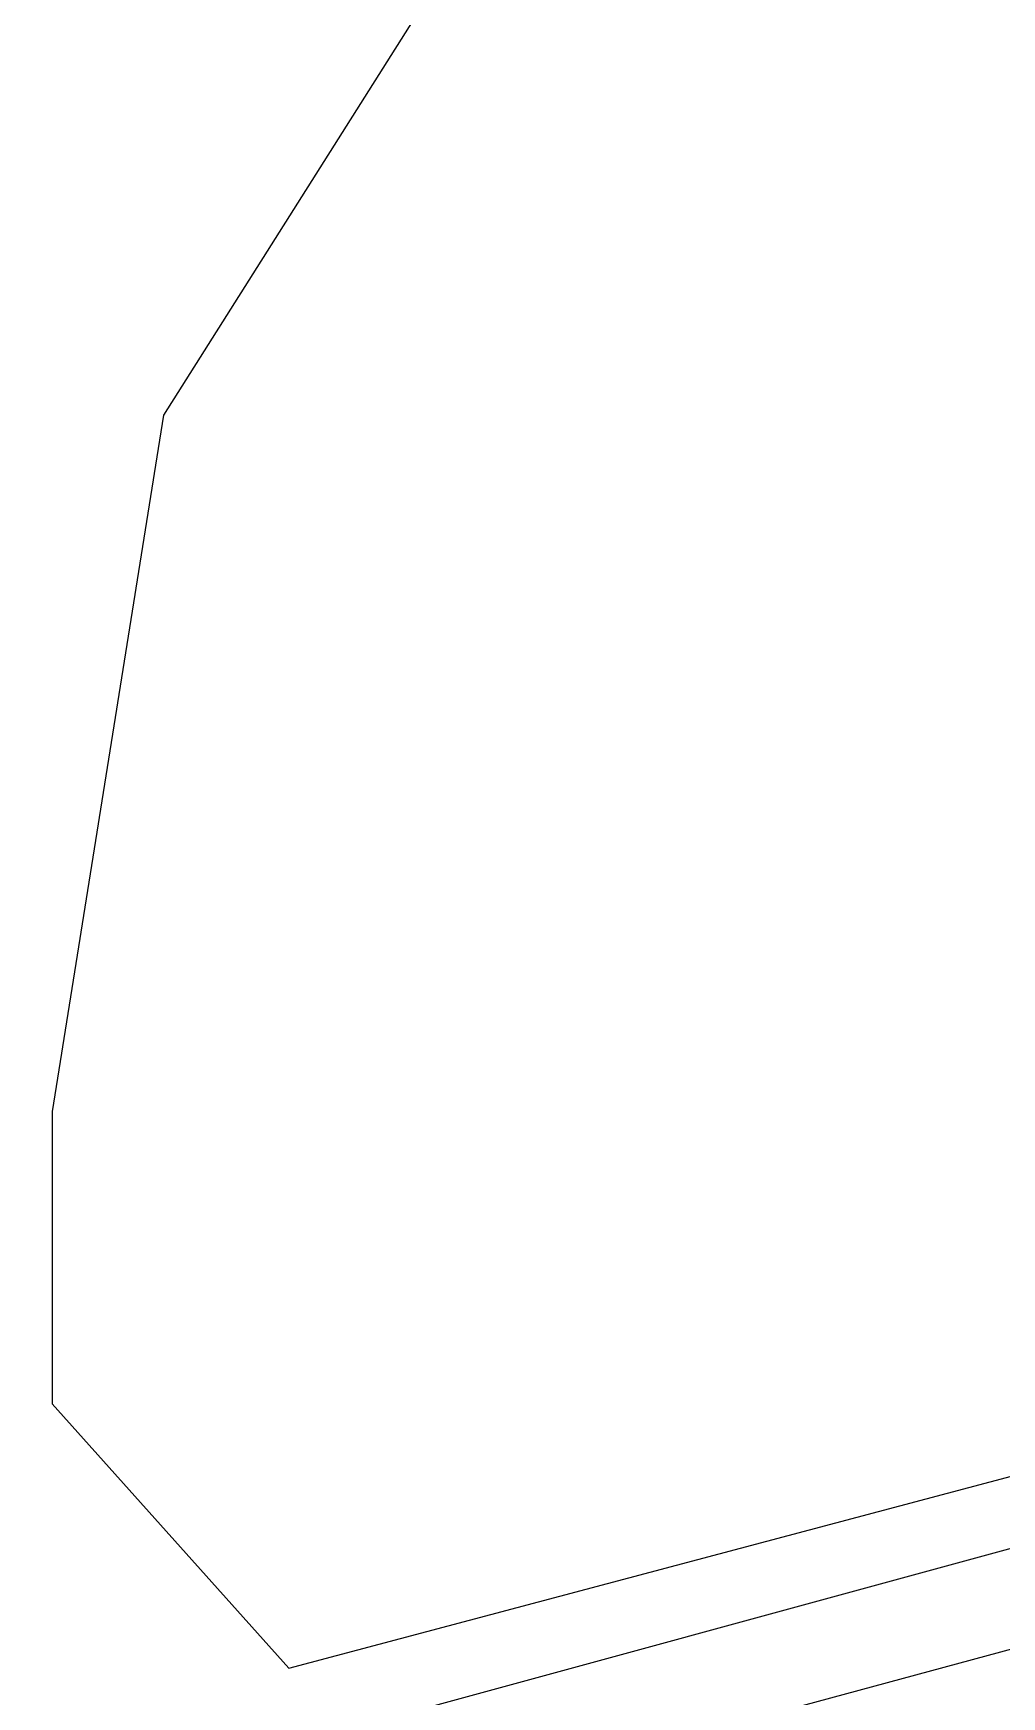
# Model space of a CAD drawing. Header units: inches. Extents: x 653559 to 669309, y 7245317 to 7256454.
# Drawn here: x 661971.9 to 662017.9, y 7251801.7 to 7251880.8 of the extents above; entities that cross this region are included whole.
import ezdxf

# ---------------------------------------------------------------- set-up
doc = ezdxf.new("R2010")
doc.units = ezdxf.units.IN
doc.header["$MEASUREMENT"] = 0
for name, color, linetype in [('Alambrados', 7, 'Continuous'), ('Caminos', 1, 'Continuous'), ('Reserva', 92, 'Continuous')]:
    doc.layers.add(name, color=color, linetype=linetype)

msp = doc.modelspace()

# ---------------------------------------------------------------- linework, layer by layer
at = {"layer": 'Alambrados', "transparency": 33554613}
msp.add_lwpolyline([(662809.331, 7252024.323), (661974.833, 7251796.913), (661923.429, 7251778.861), (661933.589, 7251764.15), (661938.034, 7251748.91), (661965.445, 7251669.376), (661980.526, 7251623.074), (661984.76, 7251613.02), (661983.437, 7251597.542), (661944.543, 7251579.682), (661801.932, 7251511.155), (661785.528, 7251472.393), (661756.027, 7251378.599), (661746.766, 7251346.584), (661730.627, 7251259.933), (661711.312, 7251153.967), (661722.425, 7251108.326), (661734.596, 7251072.343), (661731.288, 7251019.823), (661718.491, 7250919.517), (661721.825, 7250843.158), (661649.435, 7250685.519), (661600.857, 7250585.983)], dxfattribs=at)
at = {"layer": 'Caminos', "transparency": 33554613}
msp.add_lwpolyline([(662149.165, 7251839.387), (662008.406, 7251801.287), (661982.874, 7251792.82), (661973.746, 7251788.719), (661962.237, 7251778.4), (661951.786, 7251767.155), (661946.758, 7251758.689), (661945.303, 7251750.222), (661945.832, 7251739.242)], dxfattribs=at)
at = {"layer": 'Reserva', "transparency": 33554613}
msp.add_lwpolyline([(662033.642, 7252038.557), (662036.288, 7251997.547), (662030.996, 7251955.213), (662020.413, 7251918.172), (661993.954, 7251887.745), (661978.079, 7251862.609), (661972.788, 7251829.536), (661972.788, 7251815.645), (661984.032, 7251803.078), (662036.288, 7251816.968), (662401.413, 7251918.172), (662781.091, 7252026.651)], dxfattribs=at)

doc.saveas('drawing.dxf')
